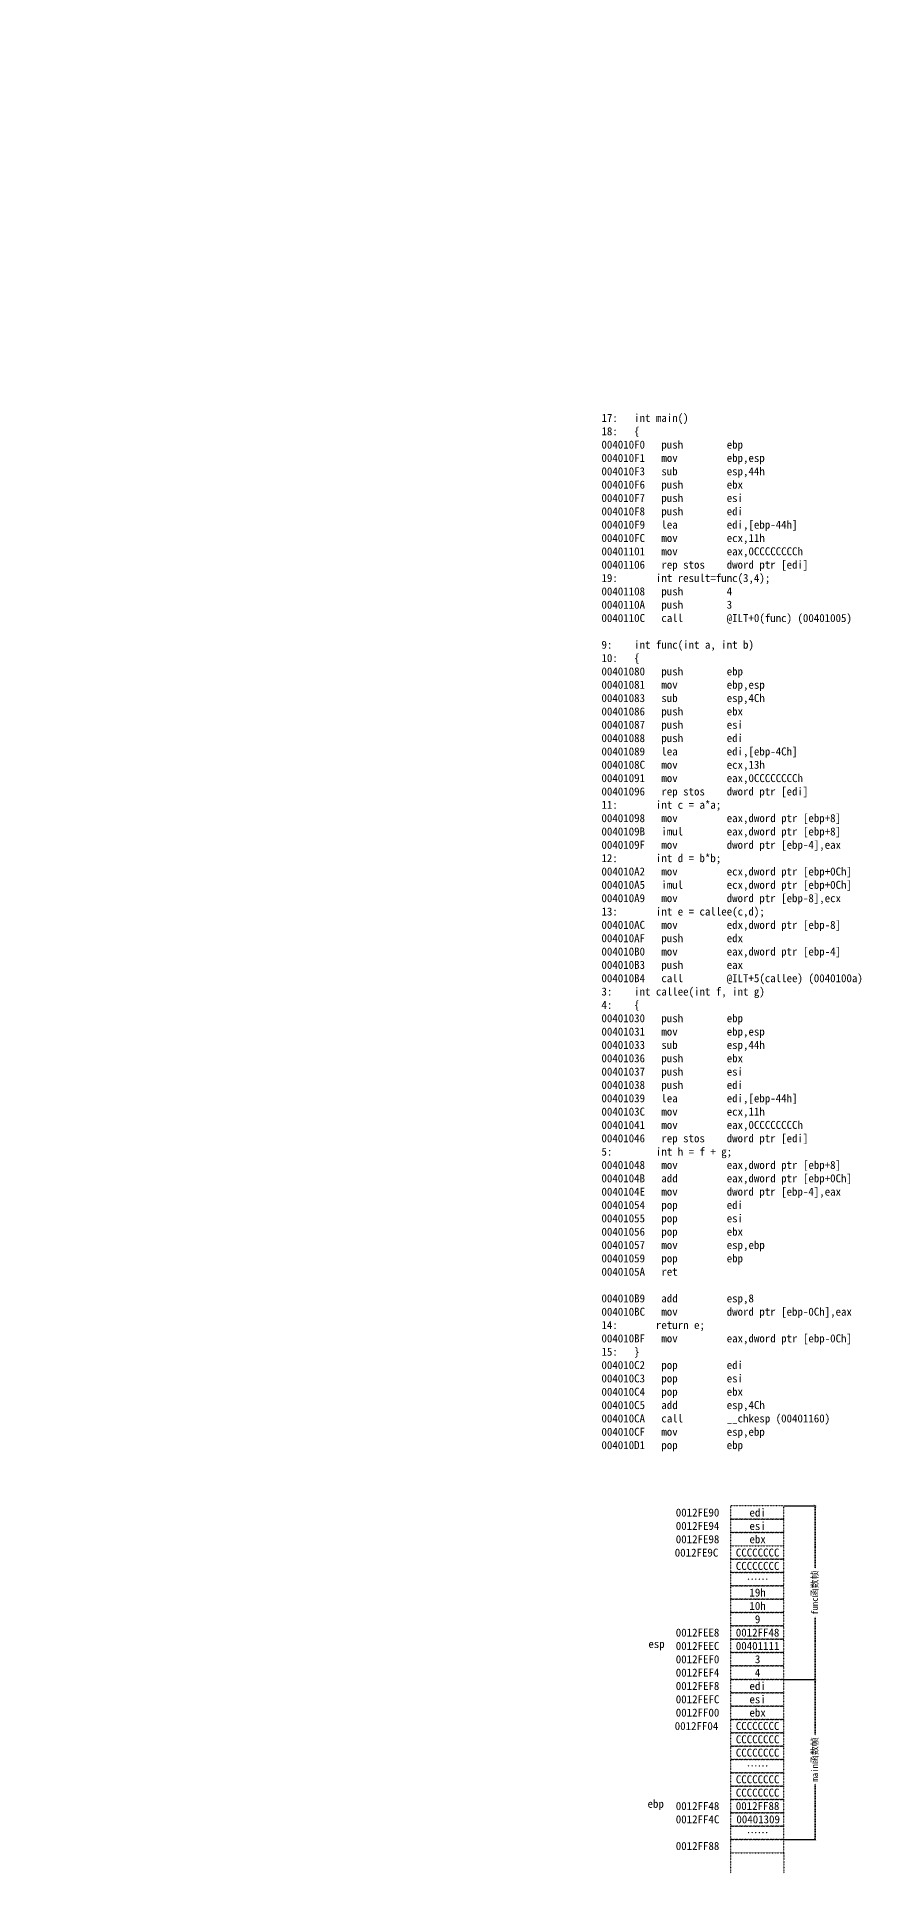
# Model space of a CAD drawing. Header units: millimetres. Extents: x 4752 to 29114, y 1106 to 4893.
# Drawn here: x 27568 to 29114, y 1346 to 4789 of the extents above; entities that cross this region are included whole.
import ezdxf

# ---------------------------------------------------------------- set-up
doc = ezdxf.new("R2010")
doc.units = ezdxf.units.MM
doc.linetypes.add('ACAD_ISO07W100', pattern=[3, 0, -3])
doc.linetypes.add('DOT', pattern=[0.25, 0, -0.25])
doc.styles.get("Standard").update_dxf_attribs({"font": ''})
doc.styles.add('w', font='', dxfattribs={"height": 15})
doc.styles.get('Standard').set_extended_font_data('SimSun')
doc.styles.get('w').set_extended_font_data('SimSun')
doc.dimstyles.new('w', dxfattribs={"dimscale": 3, "dimtxt": 4, "dimasz": 1.5, "dimexe": 1.25, "dimexo": 0.625, "dimtad": 0, "dimtxsty": 'Standard', "dimblk": 'ARCHTICK', "dimcen": 2.5, "dimclrd": 5, "dimclre": 5, "dimclrt": 5, "dimadec": 1, "dimazin": 0, "dimtfac": 1, "dimtmove": 0, "dimatfit": 3, "dimfxl": 1, "dimarcsym": 0})

# ---------------------------------------------------------------- blocks, each defined once
blk = doc.blocks.new('b')
at = {"linetype": 'DOT'}
blk.add_lwpolyline([(-100, 0), (0, 0), (0, 25), (-100, 25)], close=True, dxfattribs=at)
blk = doc.blocks.new('_ArchTick')
at = {"color": 0, "linetype": 'ByBlock', "const_width": 0.15}
blk.add_lwpolyline([(-0.5, -0.5), (0.5, 0.5)], dxfattribs=at)
blk = doc.blocks.new('*D89')
at = {"color": 5, "linetype": 'ACAD_ISO07W100', "lineweight": -2}
for p, q in [((22309.4, 4598), (22309.4, 4745.6)), ((22309.4, 4741.8), (23376.4, 4741.8)), ((25286.8, 4741.8), (24219.8, 4741.8)), ((25286.8, 4598), (25286.8, 4745.6)), ((28970.7, 2034.5), (29030.9, 2034.5)), ((29027.1, 2034.5), (29027.1, 1915.7)), ((29027.1, 1709.5), (29027.1, 1828.4)), ((28970.7, 1709.5), (29030.9, 1709.5))]:
    blk.add_line(p, q, dxfattribs=at)
at = {"layer": 'Defpoints', "color": 0, "linetype": 'DOT'}
for p in [(25286.8, 4741.8), (22309.4, 4596.1), (25286.8, 4596.1), (28968.9, 2034.5), (28968.9, 1709.5), (29027.1, 1709.5)]:
    blk.add_point(p, dxfattribs=at)
at = {"color": 5, "linetype": 'DOT', "lineweight": -2, "xscale": 4.5, "yscale": 4.5, "zscale": 4.5}
for p, rotation in [((22309.4, 4741.8), 180), ((29027.1, 2034.5), 90), ((29027.1, 1709.5), 270)]:
    blk.add_blockref('_ArchTick', p, dxfattribs=dict(at, rotation=rotation))
blk.add_blockref('_ArchTick', (25286.8, 4741.8), dxfattribs=at)
at = {"color": 5, "linetype": 'DOT', "insert": (23798.1, 4741.8), "char_height": 66, "attachment_point": 5}
blk.add_mtext('main函数的堆栈平衡', dxfattribs=at)
at = {"color": 5, "linetype": 'DOT', "insert": (29027.1, 1872), "char_height": 12, "attachment_point": 5, "rotation": 90}
blk.add_mtext('func函数帧', dxfattribs=at)
blk = doc.blocks.new('*D90')
at = {"color": 5, "linetype": 'ACAD_ISO07W100', "lineweight": -2}
for p, q in [((28968.9, 1709.5), (29030.9, 1709.5)), ((29027.1, 1709.5), (29027.1, 1603.6)), ((29027.1, 1409.5), (29027.1, 1515.5)), ((28968.9, 1409.5), (29030.9, 1409.5))]:
    blk.add_line(p, q, dxfattribs=at)
at = {"layer": 'Defpoints', "color": 0, "linetype": 'DOT'}
for p in [(28967, 1709.5), (28967, 1409.5), (29027.1, 1409.5)]:
    blk.add_point(p, dxfattribs=at)
at = {"color": 5, "linetype": 'DOT', "lineweight": -2, "xscale": 4.5, "yscale": 4.5, "zscale": 4.5}
for p, rotation in [((29027.1, 1709.5), 90), ((29027.1, 1409.5), 270)]:
    blk.add_blockref('_ArchTick', p, dxfattribs=dict(at, rotation=rotation))
at = {"color": 5, "linetype": 'DOT', "insert": (29027.1, 1559.5), "char_height": 12, "attachment_point": 5, "rotation": 90}
blk.add_mtext('main函数帧', dxfattribs=at)

msp = doc.modelspace()

# ---------------------------------------------------------------- linework, layer by layer
at = {"linetype": 'DOT'}
for p, q in [((28868.87, 1959.543), (28868.87, 1934.543)), ((28868.87, 1959.543), (28968.87, 1959.543)), ((28868.87, 1934.543), (28968.87, 1934.543)), ((28968.87, 1934.543), (28968.87, 1959.543)), ((28968.87, 1634.543), (28868.87, 1634.543)), ((28868.87, 1634.543), (28868.87, 1609.543)), ((28968.87, 1609.543), (28968.87, 1634.543)), ((28868.87, 1609.543), (28968.87, 1609.543)), ((28868.87, 1384.543), (28868.87, 1346.022)), ((28968.87, 1384.543), (28968.87, 1346.022))]:
    msp.add_line(p, q, dxfattribs=at)
for points in [[(28868.87, 2009.543), (28968.87, 2009.543), (28968.87, 2034.543), (28868.87, 2034.543)], [(28868.87, 1984.543), (28968.87, 1984.543), (28968.87, 2009.543), (28868.87, 2009.543)], [(28868.87, 1959.543), (28968.87, 1959.543), (28968.87, 1984.543), (28868.87, 1984.543)], [(28868.87, 1784.543), (28968.87, 1784.543), (28968.87, 1809.543), (28868.87, 1809.543)], [(28868.87, 1759.543), (28968.87, 1759.543), (28968.87, 1784.543), (28868.87, 1784.543)], [(28868.87, 1734.543), (28968.87, 1734.543), (28968.87, 1759.543), (28868.87, 1759.543)], [(28868.87, 1709.543), (28968.87, 1709.543), (28968.87, 1734.543), (28868.87, 1734.543)], [(28868.87, 1684.543), (28968.87, 1684.543), (28968.87, 1709.543), (28868.87, 1709.543)], [(28868.87, 1659.543), (28968.87, 1659.543), (28968.87, 1684.543), (28868.87, 1684.543)], [(28868.87, 1634.543), (28968.87, 1634.543), (28968.87, 1659.543), (28868.87, 1659.543)], [(28868.87, 1459.543), (28968.87, 1459.543), (28968.87, 1484.543), (28868.87, 1484.543)], [(28868.87, 1409.543), (28968.87, 1409.543), (28968.87, 1434.543), (28868.87, 1434.543)], [(28868.87, 1384.543), (28968.87, 1384.543), (28968.87, 1409.543), (28868.87, 1409.543)]]:
    msp.add_lwpolyline(points, close=True, dxfattribs=at)

# ---------------------------------------------------------------- block references
for p in [(28968.87, 1909.543), (28968.87, 1884.543), (28968.87, 1859.543), (28968.87, 1834.543), (28968.87, 1809.543), (28968.87, 1584.543), (28968.87, 1559.543), (28968.87, 1534.543), (28968.87, 1509.543), (28968.87, 1484.543), (28968.87, 1434.543)]:
    msp.add_blockref('b', p, dxfattribs=at)

# ---------------------------------------------------------------- texts
at = {"linetype": 'DOT', "style": 'w'}
for s, p in [('0012FE9C', (28764.087, 1939.543)), ('0012FF04', (28764.087, 1614.543))]:
    msp.add_text(s, height=15, dxfattribs=at).set_placement(p)
at = {"linetype": 'DOT', "char_height": 15, "style": 'w'}
for s, insert, width, attachment_point in [('17:   int main()\\P18:   \\{\\P004010F0   push        ebp\\P004010F1   mov         ebp,esp\\P004010F3   sub         esp,44h\\P004010F6   push        ebx\\P004010F7   push        esi\\P004010F8   push        edi\\P004010F9   lea         edi,[ebp-44h]\\P004010FC   mov         ecx,11h\\P00401101   mov         eax,0CCCCCCCCh\\P00401106   rep stos    dword ptr [edi]\\P19:       int result=func(3,4);\\P00401108   push        4\\P0040110A   push        3\\P0040110C   call        @ILT+0(func) (00401005)\\P\\P9:    int func(int a, int b)\\P10:   \\{\\P00401080   push        ebp\\P00401081   mov         ebp,esp\\P00401083   sub         esp,4Ch\\P00401086   push        ebx\\P00401087   push        esi\\P00401088   push        edi\\P00401089   lea         edi,[ebp-4Ch]\\P0040108C   mov         ecx,13h\\P00401091   mov         eax,0CCCCCCCCh\\P00401096   rep stos    dword ptr [edi]\\P11:       int c = a*a;\\P00401098   mov         eax,dword ptr [ebp+8]\\P0040109B   imul        eax,dword ptr [ebp+8]\\P0040109F   mov         dword ptr [ebp-4],eax\\P12:       int d = b*b;\\P004010A2   mov         ecx,dword ptr [ebp+0Ch]\\P004010A5   imul        ecx,dword ptr [ebp+0Ch]\\P004010A9   mov         dword ptr [ebp-8],ecx\\P13:       int e = callee(c,d);\\P004010AC   mov         edx,dword ptr [ebp-8]\\P004010AF   push        edx\\P004010B0   mov         eax,dword ptr [ebp-4]\\P004010B3   push        eax\\P004010B4   call        @ILT+5(callee) (0040100a)\\P3:    int callee(int f, int g)\\P4:    \\{\\P00401030   push        ebp\\P00401031   mov         ebp,esp\\P00401033   sub         esp,44h\\P00401036   push        ebx\\P00401037   push        esi\\P00401038   push        edi\\P00401039   lea         edi,[ebp-44h]\\P0040103C   mov         ecx,11h\\P00401041   mov         eax,0CCCCCCCCh\\P00401046   rep stos    dword ptr [edi]\\P5:        int h = f + g;\\P00401048   mov         eax,dword ptr [ebp+8]\\P0040104B   add         eax,dword ptr [ebp+0Ch]\\P0040104E   mov         dword ptr [ebp-4],eax\\P00401054   pop         edi\\P00401055   pop         esi\\P00401056   pop         ebx\\P00401057   mov         esp,ebp\\P00401059   pop         ebp\\P0040105A   ret\\P\\P004010B9   add         esp,8\\P004010BC   mov         dword ptr [ebp-0Ch],eax\\P14:       return e;\\P004010BF   mov         eax,dword ptr [ebp-0Ch]\\P15:   \\}\\P004010C2   pop         edi\\P004010C3   pop         esi\\P004010C4   pop         ebx\\P004010C5   add         esp,4Ch\\P004010CA   call        __chkesp (00401160)\\P004010CF   mov         esp,ebp\\P004010D1   pop         ebp', (28626.765, 4081.498), 809.57827, 1), ('0012FE90', (28806.878, 2022.043), 101.04447, 5), ('0012FE94', (28806.878, 1997.043), 101.04447, 5), ('{\\C5;edi}', (28919.392, 2022.043), 101.04447, 5), ('{\\C5;esi}', (28919.392, 1997.043), 101.04447, 5), ('0012FE98', (28806.878, 1972.043), 101.04447, 5), ('{\\C5;ebx}', (28919.392, 1972.043), 101.04447, 5), ('{\\C5;CCCCCCCC}', (28919.392, 1947.043), 101.04447, 5), ('{\\C5;CCCCCCCC}', (28919.392, 1922.043), 101.04447, 5), ('{\\C5;……}', (28919.392, 1897.043), 101.04447, 5), ('{\\C5;19h}', (28919.392, 1872.043), 101.04447, 5), ('{\\C5;10h}', (28919.392, 1847.043), 101.04447, 5), ('{\\C5;9}', (28919.392, 1822.043), 101.04447, 5), ('0012FEE8', (28806.878, 1797.043), 101.04447, 5), ('{\\C5;0012FF48}', (28919.392, 1797.043), 101.04447, 5), ('{\\C1;esp}', (28729.95, 1773.737), 101.04447, 5), ('0012FEEC', (28806.878, 1772.043), 101.04447, 5), ('{\\C5;00401111}', (28919.392, 1772.043), 101.04447, 5), ('0012FEF0', (28806.878, 1747.043), 101.04447, 5), ('0012FEF4', (28806.878, 1722.043), 101.04447, 5), ('{\\C5;4}', (28919.392, 1722.043), 101.04447, 5), ('{\\C5;3}', (28919.392, 1747.043), 101.04447, 5), ('0012FEF8', (28806.878, 1697.043), 101.04447, 5), ('{\\C5;edi}', (28919.392, 1697.043), 101.04447, 5), ('0012FEFC', (28806.878, 1672.043), 101.04447, 5), ('0012FF00', (28806.878, 1647.043), 101.04447, 5), ('{\\C5;esi}', (28919.392, 1672.043), 101.04447, 5), ('{\\C5;ebx}', (28919.392, 1647.043), 101.04447, 5), ('{\\C5;CCCCCCCC}', (28919.392, 1622.043), 101.04447, 5), ('{\\C5;CCCCCCCC}', (28919.392, 1597.043), 101.04447, 5), ('{\\C5;CCCCCCCC}', (28919.392, 1572.043), 101.04447, 5), ('{\\C5;CCCCCCCC}', (28919.392, 1522.043), 101.04447, 5), ('{\\C5;……}', (28919.392, 1547.043), 101.04447, 5), ('{\\C1;ebp}', (28728.426, 1474.063), 101.04447, 5), ('{\\C5;CCCCCCCC}', (28919.392, 1497.043), 101.04447, 5), ('0012FF48', (28806.878, 1471.991), 101.04447, 5), ('0012FF4C', (28806.878, 1447.043), 101.04447, 5), ('{\\C5;0012FF88}', (28919.392, 1472.043), 101.04447, 5), ('{\\C5;00401309}', (28920.437, 1447.043), 101.04447, 5), ('{\\C5;……}', (28919.392, 1422.043), 101.04447, 5), ('0012FF88', (28806.878, 1397.043), 101.04447, 5)]:
    msp.add_mtext(s, dxfattribs=dict(at, insert=insert, width=width, attachment_point=attachment_point))

# ---------------------------------------------------------------- dimensions: what is measured, and where the dimension line sits
at = {"linetype": 'DOT'}
for base, p1, p2, text, picture, middle in [((29027.124, 1709.543), (28968.87, 2034.543), (28968.87, 1709.543), 'func函数帧', '*D89', (29027.124, 1872.043)), ((29027.124, 1409.543), (28966.995, 1709.543), (28966.995, 1409.543), 'main函数帧', '*D90', (29027.124, 1559.543))]:
    dim = msp.add_linear_dim(base=base, p1=p1, p2=p2, angle=90, text=text, dimstyle='w', dxfattribs=at)
    dim.commit()
    dim.dimension.update_dxf_attribs({"geometry": picture, "text_midpoint": middle})
dim = msp.add_linear_dim(base=(25286.8, 4741.826), p1=(22309.422, 4596.08), p2=(25286.8, 4596.08), text='main函数的堆栈平衡', dimstyle='w', override={"dimtxt": 22}, dxfattribs=at)
dim.commit()
dim.dimension.update_dxf_attribs({"geometry": '*D89', "text_midpoint": (23798.111, 4741.826)})

doc.saveas('drawing.dxf')
